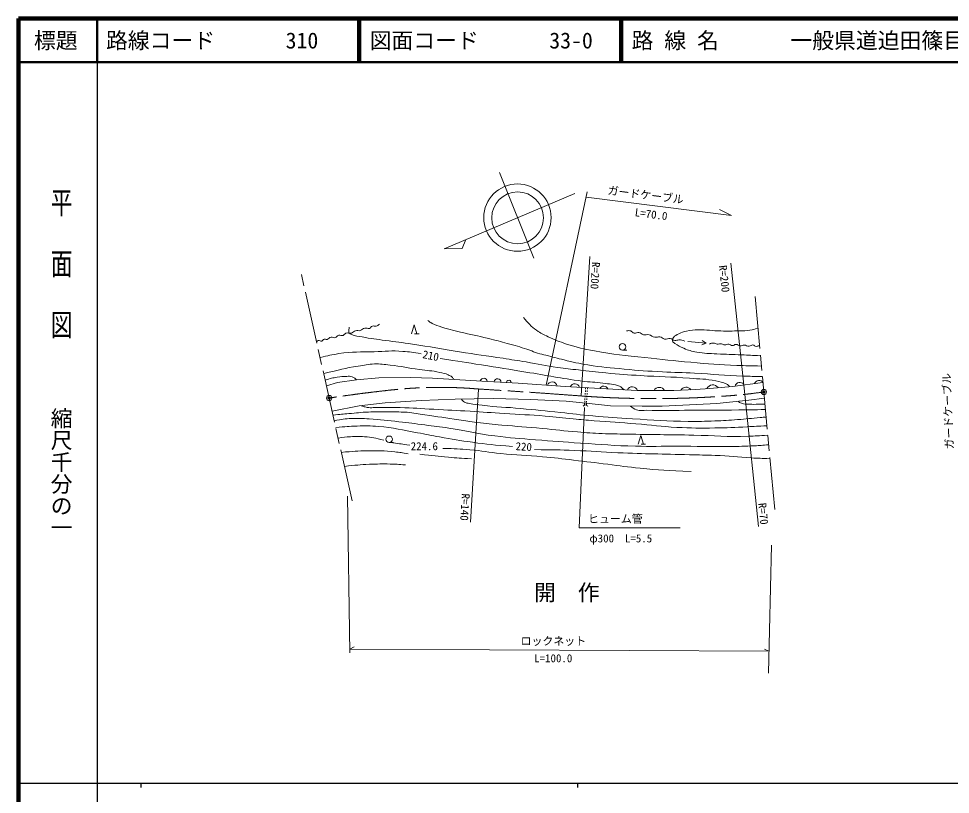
# Model space of a CAD drawing. Units: millimetres, scale not verified. Extents: x 40000 to 680000, y 20000 to 380000.
# Drawn here: x 40000 to 253381, y 202409 to 380000 of the extents above; entities that cross this region are included whole.
import ezdxf
from ezdxf.enums import TextEntityAlignment as Align

# ---------------------------------------------------------------- set-up
doc = ezdxf.new("R2010")
doc.units = ezdxf.units.MM
doc.header["$LTSCALE"] = 1000
doc.header["$PDMODE"] = 32
doc.header["$PDSIZE"] = 500
doc.linetypes.add('CHAIN', pattern=[18.5, 12, -1.5, 3.5, -1.5])
for name, color, linetype, lineweight in [('M-BGD', 7, 'Continuous', 13), ('M-BMK', 2, 'CHAIN', 13), ('M-BMK-SRVR', 3, 'Continuous', 13), ('M-STR-HTXT', 7, 'Continuous', 13), ('M-TTL', 2, 'Continuous', 140), ('M-TTL-BAND', 7, 'Continuous', 25), ('M-TTL-LINE', 7, 'Continuous', 50)]:
    doc.layers.add(name, color=color, linetype=linetype, lineweight=lineweight)
for name, color, linetype in [('M-BMK-HTXT', 7, 'Continuous'), ('M-OTRS', 6, 'Continuous'), ('M-TTL-TXT', 7, 'Continuous')]:
    doc.layers.add(name, color=color, linetype=linetype)
doc.styles.add('@ＭＳ ゴシック', font='')
doc.styles.add('ＭＳ ゴシック', font='')
doc.styles.get('@ＭＳ ゴシック').set_extended_font_data('@MS Gothic')
doc.styles.get('ＭＳ ゴシック').set_extended_font_data('MS Gothic')

msp = doc.modelspace()

# ---------------------------------------------------------------- linework, layer by layer
at = {"layer": 'M-BGD'}
for p, q in [((129992, 307864), (130592, 309864)), ((130592, 309864), (131192, 307864)), ((131692, 307864), (130692, 307864)), ((193232, 306078), (197475, 305710)), ((197475, 305710), (196435, 305298)), ((197475, 305710), (196522, 306294)), ((178278, 304111), (179278, 304111)), ((169808, 294859), (169789, 294560)), ((169850, 295501), (169828, 295159)), ((170229, 294837), (170211, 294538)), ((170267, 295477), (170247, 295137)), ((169654, 292464), (169635, 292165)), ((169692, 293063), (169673, 292764)), ((169731, 293662), (169712, 293362)), ((169770, 294261), (169750, 293961)), ((170086, 292442), (170068, 292142)), ((170122, 293041), (170104, 292741)), ((170157, 293639), (170140, 293340)), ((170193, 294238), (170175, 293939)), ((169615, 291866), (169593, 291523)), ((170050, 291843), (170029, 291502)), ((181884, 282562), (182484, 284562)), ((182484, 284562), (183084, 282562)), ((124878, 282944), (125878, 282944)), ((183584, 282562), (182584, 282562))]:
    msp.add_line(p, q, dxfattribs=at)
for points in [[(110487, 295931), (113004, 296666), (117402, 297278), (122526, 297740), (129750, 297862), (134817, 297721), (146062, 297037), (154426, 296519), (165171, 295774), (173232, 295304), (181642, 294852), (190062, 294884), (195007, 295063), (198279, 295349), (203478, 295811), (210471, 296690)], [(111781, 290159), (117988, 291331), (123930, 292065), (132192, 292578), (139981, 292858), (148702, 293047), (157332, 292837), (165410, 292405), (170685, 291915), (175514, 291349), (182795, 291274), (187370, 291300), (192090, 291516), (199919, 291909), (207235, 292678), (210804, 293077)]]:
    msp.add_lwpolyline(points, dxfattribs=at)
for centre in [(178278, 304861), (124878, 283694)]:
    msp.add_circle(centre, 750, dxfattribs=at)
for centre, radius, start, end in [((146525, 296817), 839, 9.62047, 163.31821), ((149679, 296780), 772, 358.8798, 174.03181), ((152271, 296713), 523, 349.81505, 183.09656), ((162183, 295695), 1159, 10.28549, 161.78243), ((205194, 295553), 1166, 39.92404, 163.39107), ((209565, 296114), 1073, 32.45746, 161.87045), ((167372, 295292), 1121, 15.02685, 158.2991), ((173985, 294836), 1028, 21.4463, 152.35616), ((180546, 294480), 1244, 17.42193, 156.68001), ((186722, 294184), 1392, 29.81172, 150.62408), ((192831, 294338), 1302, 31.79754, 152.34778), ((198962, 294736), 1438, 32.94126, 157.16789), ((169797, 290945), 607, 24.47898, 145.61216)]:
    msp.add_arc(centre, radius, start, end, dxfattribs=at)
for points, knots in [([(155654, 311616), (156249, 310842), (156437, 310598), (157015, 310016), (157595, 309433), (157942, 309122), (158610, 308644), (159569, 307957), (160188, 307694), (161247, 307174), (162837, 306394), (163788, 306078), (165466, 305510), (167911, 304683), (169350, 304424), (171884, 303935), (176329, 303079), (178877, 302938), (183375, 302419), (187504, 301942), (189820, 301693), (193961, 301326), (198060, 300963), (200360, 300775), (204472, 300620), (206678, 300537), (207402, 300508), (210122, 300475)], [0, 0, 0, 0, 1, 1, 1, 2, 2, 2, 3, 3, 3, 4, 4, 4, 5, 5, 5, 6, 6, 6, 7, 7, 7, 8, 8, 8, 9, 9, 9, 9]), ([(108231, 305992), (108349, 306158), (108444, 306254), (108635, 306333), (108922, 306451), (109119, 306099), (109416, 306189), (109677, 306267), (109701, 306541), (109959, 306626), (110209, 306709), (110373, 306496), (110630, 306554), (111039, 306647), (111159, 306979), (111566, 307081), (111913, 307167), (112128, 306881), (112474, 306970), (112848, 307065), (112924, 307411), (113294, 307518), (113673, 307628), (113935, 307326), (114303, 307468), (114604, 307585), (114642, 307870), (114940, 307995), (115399, 308187), (115739, 307874), (116214, 308022), (116611, 308147), (116741, 308430), (117139, 308549), (117554, 308673), (117831, 308480), (118247, 308599), (118687, 308724), (118825, 309071), (119272, 309164), (119688, 309250), (119950, 308978), (120358, 309097), (120678, 309191), (120717, 309514), (121034, 309618), (121339, 309718), (121542, 309553), (121855, 309621), (122200, 309697), (122347, 309806), (122665, 310026)], [0, 0, 0, 0, 1, 1, 1, 2, 2, 2, 3, 3, 3, 4, 4, 4, 5, 5, 5, 6, 6, 6, 7, 7, 7, 8, 8, 8, 9, 9, 9, 10, 10, 10, 11, 11, 11, 12, 12, 12, 13, 13, 13, 14, 14, 14, 15, 15, 15, 16, 16, 16, 17, 17, 17, 17]), ([(133699, 310930), (134116, 310584), (134277, 310484), (134675, 310241), (135471, 309757), (136016, 309675), (136898, 309378), (138820, 308729), (139958, 308570), (141928, 308087), (144363, 307490), (145748, 307242), (148182, 306637), (149875, 306216), (150815, 305949), (152495, 305478), (154284, 304978), (155291, 304704), (157049, 304104), (157758, 303862), (158124, 303640), (158838, 303417), (159576, 303187), (160011, 303136), (160760, 302946), (162380, 302535), (163277, 302261), (164901, 301866), (167031, 301349), (168231, 301073), (170393, 300714), (173616, 300178), (175451, 300077), (178703, 299769), (182105, 299447), (184016, 299312), (187429, 299128), (190310, 298973), (191928, 298977), (194810, 298840), (199167, 298634), (201594, 298254), (205954, 298152), (207667, 298112), (208235, 298091), (210341, 298099)], [0, 0, 0, 0, 1, 1, 1, 2, 2, 2, 3, 3, 3, 4, 4, 4, 5, 5, 5, 6, 6, 6, 7, 7, 7, 8, 8, 8, 9, 9, 9, 10, 10, 10, 11, 11, 11, 12, 12, 12, 13, 13, 13, 14, 14, 14, 15, 15, 15, 15]), ([(115734, 309357), (115627, 308952), (115547, 308777), (115602, 308406), (115627, 308241), (115609, 308127), (115706, 307991), (115836, 307809), (116000, 307799), (116205, 307709), (117113, 307310), (117702, 307318), (118673, 307116), (120730, 306686), (121914, 306623), (123994, 306324), (126401, 305979), (127761, 305865), (130166, 305506), (134404, 304873), (136756, 304377), (140990, 303713), (144869, 303104), (147053, 302835), (150935, 302240), (152993, 301924), (154145, 301742), (156200, 301401), (159020, 300933), (160574, 300513), (163406, 300117), (165289, 299853), (166353, 299780), (168243, 299569), (170682, 299297), (172045, 299115), (174488, 298881), (177616, 298581), (179373, 298475), (182509, 298276), (186847, 298001), (189289, 298040), (193621, 297684), (195997, 297488), (197366, 297575), (199689, 297043), (200629, 296828), (201219, 296836), (202066, 296375), (202289, 296253), (202428, 296192), (202603, 296007), (202690, 295914), (202727, 295874), (202807, 295751)], [0, 0, 0, 0, 1, 1, 1, 2, 2, 2, 3, 3, 3, 4, 4, 4, 5, 5, 5, 6, 6, 6, 7, 7, 7, 8, 8, 8, 9, 9, 9, 10, 10, 10, 11, 11, 11, 12, 12, 12, 13, 13, 13, 14, 14, 14, 15, 15, 15, 16, 16, 16, 17, 17, 17, 18, 18, 18, 18]), ([(179241, 308519), (179630, 308573), (179829, 308603), (180177, 308492), (180516, 308384), (180595, 308074), (180942, 307999), (181378, 307904), (181636, 308254), (182072, 308159), (182510, 308064), (182646, 307720), (183081, 307611), (183568, 307488), (183873, 307741), (184366, 307644), (184918, 307535), (185124, 307144), (185679, 307051), (186139, 306974), (186411, 307231), (186870, 307145), (187317, 307062), (187475, 306725), (187923, 306652), (188435, 306569), (188735, 306845), (189247, 306758), (189667, 306686), (189821, 306368), (190244, 306314), (190619, 306267), (190825, 306442), (191203, 306447), (191762, 306456), (192005, 306347), (192604, 306148)], [0, 0, 0, 0, 1, 1, 1, 2, 2, 2, 3, 3, 3, 4, 4, 4, 5, 5, 5, 6, 6, 6, 7, 7, 7, 8, 8, 8, 9, 9, 9, 10, 10, 10, 11, 11, 11, 12, 12, 12, 12]), ([(209326, 309100), (208480, 308867), (208213, 308805), (207485, 308689), (206562, 308542), (206032, 308560), (205099, 308529), (203417, 308473), (202474, 308462), (200792, 308497), (198782, 308539), (197662, 308802), (195652, 308753), (194596, 308727), (193999, 308671), (192962, 308465), (192246, 308322), (191862, 308151), (191201, 307840), (190669, 307590), (190316, 307450), (189968, 306976), (189781, 306721), (189684, 306493), (189776, 306191), (189861, 305912), (190059, 305828), (190288, 305647), (191000, 305084), (191498, 304906), (192322, 304526), (193422, 304019), (194113, 303901), (195300, 303661), (197078, 303302), (198117, 303377), (199927, 303261), (202132, 303120), (203372, 303140), (205579, 303037), (207270, 302958), (207805, 302930), (209906, 302815)], [0, 0, 0, 0, 1, 1, 1, 2, 2, 2, 3, 3, 3, 4, 4, 4, 5, 5, 5, 6, 6, 6, 7, 7, 7, 8, 8, 8, 9, 9, 9, 10, 10, 10, 11, 11, 11, 12, 12, 12, 13, 13, 13, 14, 14, 14, 14]), ([(198202, 305483), (198573, 305643), (198762, 305734), (199138, 305716), (199477, 305699), (199631, 305492), (199969, 305466), (200366, 305436), (200587, 305607), (200983, 305566), (201294, 305534), (201424, 305307), (201737, 305295), (202094, 305280), (202273, 305533), (202629, 305500), (202990, 305466), (203119, 305133), (203482, 305134), (203813, 305135), (203944, 305425), (204274, 305433), (204673, 305443), (204834, 305094), (205233, 305079), (205599, 305064), (205786, 305262), (206152, 305267), (206612, 305273), (206841, 304983), (207300, 305008), (207650, 305028), (207804, 305309), (208154, 305285), (208467, 305264), (208582, 304989), (208896, 304975), (209220, 304961), (209398, 305072), (209682, 305244)], [0, 0, 0, 0, 1, 1, 1, 2, 2, 2, 3, 3, 3, 4, 4, 4, 5, 5, 5, 6, 6, 6, 7, 7, 7, 8, 8, 8, 9, 9, 9, 10, 10, 10, 11, 11, 11, 12, 12, 12, 13, 13, 13, 13]), ([(109036, 302401), (111017, 302917), (111646, 303025), (113343, 303301), (116474, 303810), (118283, 303626), (121454, 303736), (124001, 303825), (125438, 304039), (127979, 303829), (129626, 303693), (130233, 303621), (132174, 303269)], [0, 0, 0, 0, 1, 1, 1, 2, 2, 2, 3, 3, 3, 4, 4, 4, 4]), ([(109860, 298725), (113589, 299640), (114636, 299961), (117755, 300444), (119208, 300669), (120016, 300899), (121486, 300940), (122883, 300980), (123666, 300833), (125056, 300684), (127698, 300402), (129152, 300042), (131781, 299659), (133593, 299396), (134642, 299439), (136424, 299019), (137200, 298836), (137662, 298788), (138383, 298448), (138737, 298282), (138966, 298217), (139250, 297949), (139442, 297768), (139517, 297675), (139677, 297425)], [0, 0, 0, 0, 1, 1, 1, 2, 2, 2, 3, 3, 3, 4, 4, 4, 5, 5, 5, 6, 6, 6, 7, 7, 7, 8, 8, 8, 8]), ([(136509, 302201), (141133, 301494), (142300, 301315), (146009, 300731), (149977, 300105), (152196, 299737), (156162, 299098), (161192, 298287), (163988, 297684), (169040, 297015), (170897, 296768), (171960, 296811), (173811, 296518), (175310, 296281), (176245, 296446), (177639, 295844), (177874, 295742), (177978, 295630), (178176, 295467), (178373, 295304), (178439, 295235), (178648, 295013)], [0, 0, 0, 0, 1, 1, 1, 2, 2, 2, 3, 3, 3, 4, 4, 4, 5, 5, 5, 6, 6, 6, 7, 7, 7, 7]), ([(110188, 297262), (111460, 297623), (111850, 297750), (112945, 297912), (113796, 298038), (114278, 298116), (115139, 298110), (115622, 298106), (115918, 298188), (116373, 298025), (116640, 297929), (116782, 297844), (117004, 297667), (117174, 297532), (117237, 297468), (117402, 297278)], [0, 0, 0, 0, 1, 1, 1, 2, 2, 2, 3, 3, 3, 4, 4, 4, 5, 5, 5, 5]), ([(141386, 292889), (141644, 292566), (141772, 292428), (142092, 292227), (142486, 291980), (142780, 291997), (143232, 291888), (144351, 291617), (145008, 291609), (146151, 291473), (149590, 291066), (151538, 291066), (154986, 290748), (158535, 290420), (160520, 290210), (164065, 289844), (166966, 289544), (168583, 289306), (171487, 289043), (175034, 288722), (177026, 288593), (180581, 288388), (185569, 288100), (188362, 287864), (193357, 287795), (195727, 287763), (197056, 287810), (199425, 287891), (201461, 287961), (202601, 288046), (204631, 288207), (206672, 288369), (207811, 288499), (209850, 288673), (210377, 288717), (210543, 288732), (211199, 288786)], [0, 0, 0, 0, 1, 1, 1, 2, 2, 2, 3, 3, 3, 4, 4, 4, 5, 5, 5, 6, 6, 6, 7, 7, 7, 8, 8, 8, 9, 9, 9, 10, 10, 10, 11, 11, 11, 12, 12, 12, 12]), ([(204682, 292410), (205035, 292161), (205193, 292084), (205551, 291941), (206194, 291683), (206621, 291779), (207313, 291733), (208153, 291679), (208627, 291698), (209469, 291715), (210038, 291726), (210225, 291731), (210925, 291765)], [0, 0, 0, 0, 1, 1, 1, 2, 2, 2, 3, 3, 3, 4, 4, 4, 4]), ([(118476, 291391), (118877, 291223), (119030, 291192), (119395, 291096), (120527, 290797), (121219, 291006), (122390, 290973), (124343, 290919), (125439, 291035), (127391, 290973), (130387, 290878), (132061, 290719), (135055, 290557), (138307, 290381), (140130, 290301), (143381, 290109), (146434, 289928), (148142, 289792), (151194, 289596), (154865, 289361), (156927, 289304), (160593, 289004), (163105, 288798), (164504, 288597), (167014, 288363), (168888, 288189), (169938, 288095), (171814, 287945), (175535, 287647), (177624, 287535), (181346, 287239), (185023, 286946), (187071, 286617), (190755, 286422), (194140, 286243), (196043, 286267), (199434, 286289), (202331, 286308), (203952, 286419), (206846, 286563), (208618, 286651), (209184, 286680), (211381, 286816)], [0, 0, 0, 0, 1, 1, 1, 2, 2, 2, 3, 3, 3, 4, 4, 4, 5, 5, 5, 6, 6, 6, 7, 7, 7, 8, 8, 8, 9, 9, 9, 10, 10, 10, 11, 11, 11, 12, 12, 12, 13, 13, 13, 14, 14, 14, 14]), ([(180090, 291302), (180632, 290861), (180903, 290693), (181502, 290466), (182371, 290137), (182948, 290365), (183876, 290334), (187240, 290220), (189127, 290323), (192494, 290334), (197369, 290349), (200100, 290362), (204975, 290418), (207345, 290445), (208090, 290453), (211042, 290498)], [0, 0, 0, 0, 1, 1, 1, 2, 2, 2, 3, 3, 3, 4, 4, 4, 5, 5, 5, 5]), ([(111983, 289257), (113763, 289419), (114213, 289460), (115643, 289582), (117379, 289730), (118349, 289856), (120089, 289940), (121614, 290012), (122471, 289966), (123998, 289958), (125937, 289949), (127026, 289995), (128961, 289874), (130573, 289772), (131459, 289537), (133058, 289308), (136082, 288876), (137769, 288591), (140791, 288141), (142419, 287898), (143325, 287724), (144959, 287525), (147168, 287255), (148413, 287173), (150629, 286969), (154243, 286636), (156273, 286510), (159887, 286178), (163050, 285887), (164813, 285639), (167978, 285377), (170193, 285194), (171436, 285103), (173657, 285010), (175826, 284919), (177043, 284919), (179214, 284878), (185227, 284763), (188596, 284753), (194609, 284646), (199468, 284560), (202193, 284184), (207049, 284390), (208821, 284465), (209430, 284477), (211580, 284661)], [0, 0, 0, 0, 1, 1, 1, 2, 2, 2, 3, 3, 3, 4, 4, 4, 5, 5, 5, 6, 6, 6, 7, 7, 7, 8, 8, 8, 9, 9, 9, 10, 10, 10, 11, 11, 11, 12, 12, 12, 13, 13, 13, 14, 14, 14, 15, 15, 15, 15]), ([(112278, 287941), (114103, 288274), (114678, 288378), (116235, 288461), (117807, 288545), (118693, 288450), (120266, 288358), (122944, 288200), (124436, 287993), (127104, 287708), (129425, 287460), (130721, 287278), (133037, 286983), (135184, 286709), (136388, 286571), (138528, 286248), (142640, 285628), (144896, 284973), (149023, 284460), (152670, 284006), (154728, 283886), (158390, 283579), (162408, 283242), (164661, 283086), (168685, 282826), (173592, 282510), (176339, 282234), (181255, 282114), (184975, 282023), (187060, 282121), (190782, 282114), (195460, 282105), (198080, 282004), (202758, 282050), (205023, 282072), (206293, 282075), (208554, 282210), (209817, 282285), (210234, 282310), (211784, 282447)], [0, 0, 0, 0, 1, 1, 1, 2, 2, 2, 3, 3, 3, 4, 4, 4, 5, 5, 5, 6, 6, 6, 7, 7, 7, 8, 8, 8, 9, 9, 9, 10, 10, 10, 11, 11, 11, 12, 12, 12, 13, 13, 13, 13]), ([(112631, 286369), (114932, 286607), (115595, 286676), (117501, 286727), (119409, 286778), (120483, 286781), (122385, 286631), (125921, 286351), (127855, 285790), (131351, 285190), (133335, 284849), (134430, 284570), (136412, 284223), (139345, 283710), (140987, 283413), (143937, 283007), (147495, 282516), (148692, 282426), (153081, 282040)], [0, 0, 0, 0, 1, 1, 1, 2, 2, 2, 3, 3, 3, 4, 4, 4, 5, 5, 5, 6, 6, 6, 6]), ([(113169, 283971), (114491, 284161), (114881, 284210), (115986, 284277), (117253, 284353), (117969, 284361), (119235, 284277), (120969, 284160), (121615, 283969), (123615, 283495)], [0, 0, 0, 0, 1, 1, 1, 2, 2, 2, 3, 3, 3, 3]), ([(113900, 280710), (116729, 280954), (117543, 281019), (119884, 281048), (122331, 281077), (123713, 281095), (126145, 280823), (127350, 280689), (127775, 280643), (129219, 280391)], [0, 0, 0, 0, 1, 1, 1, 2, 2, 2, 3, 3, 3, 3]), ([(131856, 280306), (135015, 279929), (135849, 279821), (138416, 279599), (140476, 279420), (141149, 279372), (143697, 279217)], [0, 0, 0, 0, 1, 1, 1, 2, 2, 2, 2]), ([(137154, 281617), (140097, 281530), (140915, 281495), (143318, 281297), (146094, 281067), (147624, 280702), (150395, 280432), (154141, 280067), (156254, 280051), (160002, 279711), (162784, 279460), (164336, 279246), (167111, 278927), (170165, 278576), (171873, 278355), (174925, 277982), (177808, 277630), (179416, 277368), (182306, 277070), (186871, 276599), (188417, 276578), (194033, 276335)], [0, 0, 0, 0, 1, 1, 1, 2, 2, 2, 3, 3, 3, 4, 4, 4, 5, 5, 5, 6, 6, 6, 7, 7, 7, 7]), ([(158110, 281334), (162542, 281293), (163711, 281278), (167298, 281148), (171193, 281007), (173366, 280751), (177260, 280604), (183669, 280362), (187263, 280342), (193674, 280168), (195960, 280106), (197241, 280097), (199526, 280005), (202763, 279874), (204565, 279590), (207801, 279433), (209471, 279352), (210011, 279325), (212078, 279260)], [0, 0, 0, 0, 1, 1, 1, 2, 2, 2, 3, 3, 3, 4, 4, 4, 5, 5, 5, 6, 6, 6, 6]), ([(114621, 277494), (117334, 277779), (118088, 277870), (120320, 277965), (122182, 278045), (123228, 278084), (125091, 278029), (126450, 277990), (126910, 277965), (128566, 277837)], [0, 0, 0, 0, 1, 1, 1, 2, 2, 2, 3, 3, 3, 3])]:
    msp.add_open_spline(points, degree=3, knots=knots, dxfattribs=at)
msp.add_open_spline([(125668, 282911), (127618, 282638), (127618, 282638), (129567, 282365)], degree=3, dxfattribs=at)
at = {"layer": 'M-BMK'}
for p, q in [((116393, 269589), (104764, 321452)), ((208653, 316406), (213162, 267503))]:
    msp.add_line(p, q, dxfattribs=at)
for centre, radius, start, end in [((158904, -18876), 315649, 95.95403, 98.70825), ((136470, 193105), 102485, 85.04985, 95.77279), ((52668, -1246322), 1544312, 85.68006, 86.56067), ((258867, -96568), 394051, 97.02553, 97.66876), ((185461, 521182), 228175, 265.86161, 275.23581)]:
    msp.add_arc(centre, radius, start, end, dxfattribs=at)
at = {"layer": 'M-BMK-SRVR'}
msp.add_line((150135, 344760), (158026, 325133), dxfattribs=at)
msp.add_lwpolyline([(167370, 339975), (137454, 327315), (141560, 327400), (142382, 329401)], dxfattribs=at)
for centre, radius in [((154238, 334442), 7711), ((154270, 334394), 5931), ((210670, 294525), 600), ((111114, 293134), 600)]:
    msp.add_circle(centre, radius, dxfattribs=at)
at = {"layer": 'M-OTRS'}
for p in [(210670, 294525), (111114, 293134)]:
    msp.add_point(p, dxfattribs=at)
at = {"layer": 'M-STR-HTXT'}
for p, q in [((160781, 296079), (170217, 340351)), ((169961, 339151), (203250, 334932)), ((200494, 336333), (203250, 334932)), ((168867, 293611), (170818, 325545)), ((206283, 293959), (203073, 324023)), ((145313, 295208), (143504, 264751)), ((206283, 293959), (209450, 263704)), ((115287, 270692), (115842, 234806)), ((212400, 259443), (211708, 230139)), ((115829, 235676), (116831, 236171)), ((115829, 235676), (211805, 235173)), ((211805, 235173), (210807, 235678))]:
    msp.add_line(p, q, dxfattribs=at)
msp.add_lwpolyline([(169597, 290988), (168393, 263392), (191475, 263392)], dxfattribs=at)
at = {"layer": 'M-TTL'}
for p, q in [((40000, 380000), (40000, 20000)), ((680000, 380000), (40000, 380000))]:
    msp.add_line(p, q, dxfattribs=at)
at = {"layer": 'M-TTL-BAND'}
for p, q in [((58000, 370000), (58000, 20000)), ((40000, 205000), (579000, 205000)), ((68000, 205000), (68000, 204000)), ((168000, 205000), (168000, 204000))]:
    msp.add_line(p, q, dxfattribs=at)
at = {"layer": 'M-TTL-LINE'}
for p, q in [((58000, 380000), (58000, 370000)), ((117750, 380000), (117750, 370000)), ((118250, 380000), (118250, 370000)), ((177750, 380000), (177750, 370000)), ((178250, 380000), (178250, 370000)), ((40000, 370000), (680000, 370000))]:
    msp.add_line(p, q, dxfattribs=at)

# ---------------------------------------------------------------- texts
at = {"layer": 'M-BGD', "style": 'ＭＳ ゴシック'}
for s, rotation, p in [('210', 348.395, (134093, 301408)), ('220', 356.228, (155583, 280561))]:
    msp.add_text(s, height=1833, rotation=rotation, dxfattribs=at).set_placement(p, align=Align.BOTTOM_CENTER)
msp.add_text('224.6', height=1833, dxfattribs=at).set_placement((132903, 280655), align=Align.BOTTOM_CENTER)
at = {"layer": 'M-BMK-HTXT', "style": 'ＭＳ ゴシック'}
msp.add_text('開\u3000作', height=3666, dxfattribs=at).set_placement((165546, 248608), align=Align.MIDDLE_CENTER)
at = {"layer": 'M-STR-HTXT', "style": 'ＭＳ ゴシック'}
for s, rotation, p in [('ガードケーブル', 352.777, (174749, 339280)), ('L=70.0', 352.777, (180964, 334240)), ('ガードケーブル', 92.339, (254671, 281429))]:
    msp.add_text(s, height=1833, rotation=rotation, dxfattribs=at).set_placement(p, align=Align.BOTTOM_LEFT)
for s, rotation, p in [('R=200', 266.504, (172065, 321184)), ('R=200', 276.094, (201624, 320449)), ('R=140', 266.504, (142239, 268163)), ('R=70', 275.976, (210547, 266660))]:
    msp.add_text(s, height=1833, rotation=rotation, dxfattribs=at).set_placement(p, align=Align.MIDDLE_CENTER)
for s, p in [('ヒューム管', (170412, 264013)), ('φ300\u3000L=5.5', (170721, 259542)), ('ロックネット', (154963, 236033)), ('L=100.0', (158071, 232101))]:
    msp.add_text(s, height=1833, dxfattribs=at).set_placement(p, align=Align.BOTTOM_LEFT)
at = {"layer": 'M-TTL-BAND', "style": '@ＭＳ ゴシック', "width": 1.4}
msp.add_text('平  面  図', height=3666, rotation=270, dxfattribs=at).set_placement((49777, 306475), align=Align.MIDDLE_RIGHT)
at = {"layer": 'M-TTL-BAND', "style": '@ＭＳ ゴシック'}
msp.add_text('縮尺千分の一', height=3666, rotation=270, dxfattribs=at).set_placement((49777, 261030), align=Align.MIDDLE_RIGHT)
at = {"layer": 'M-TTL-TXT', "style": 'ＭＳ ゴシック'}
msp.add_text('標題', height=3666, dxfattribs=at).set_placement((48500, 375000), align=Align.MIDDLE_CENTER)
for s, p in [('路線コード', (60000, 375000)), ('310', (101142, 375000)), ('図面コード', (120380, 375000)), ('33-0', (161521, 375000)), ('路 線 名', (180380, 375000)), ('一般県道迫田篠目(停)線', (216734, 375000))]:
    msp.add_text(s, height=3666, dxfattribs=at).set_placement(p, align=Align.MIDDLE_LEFT)

doc.saveas('drawing.dxf')
